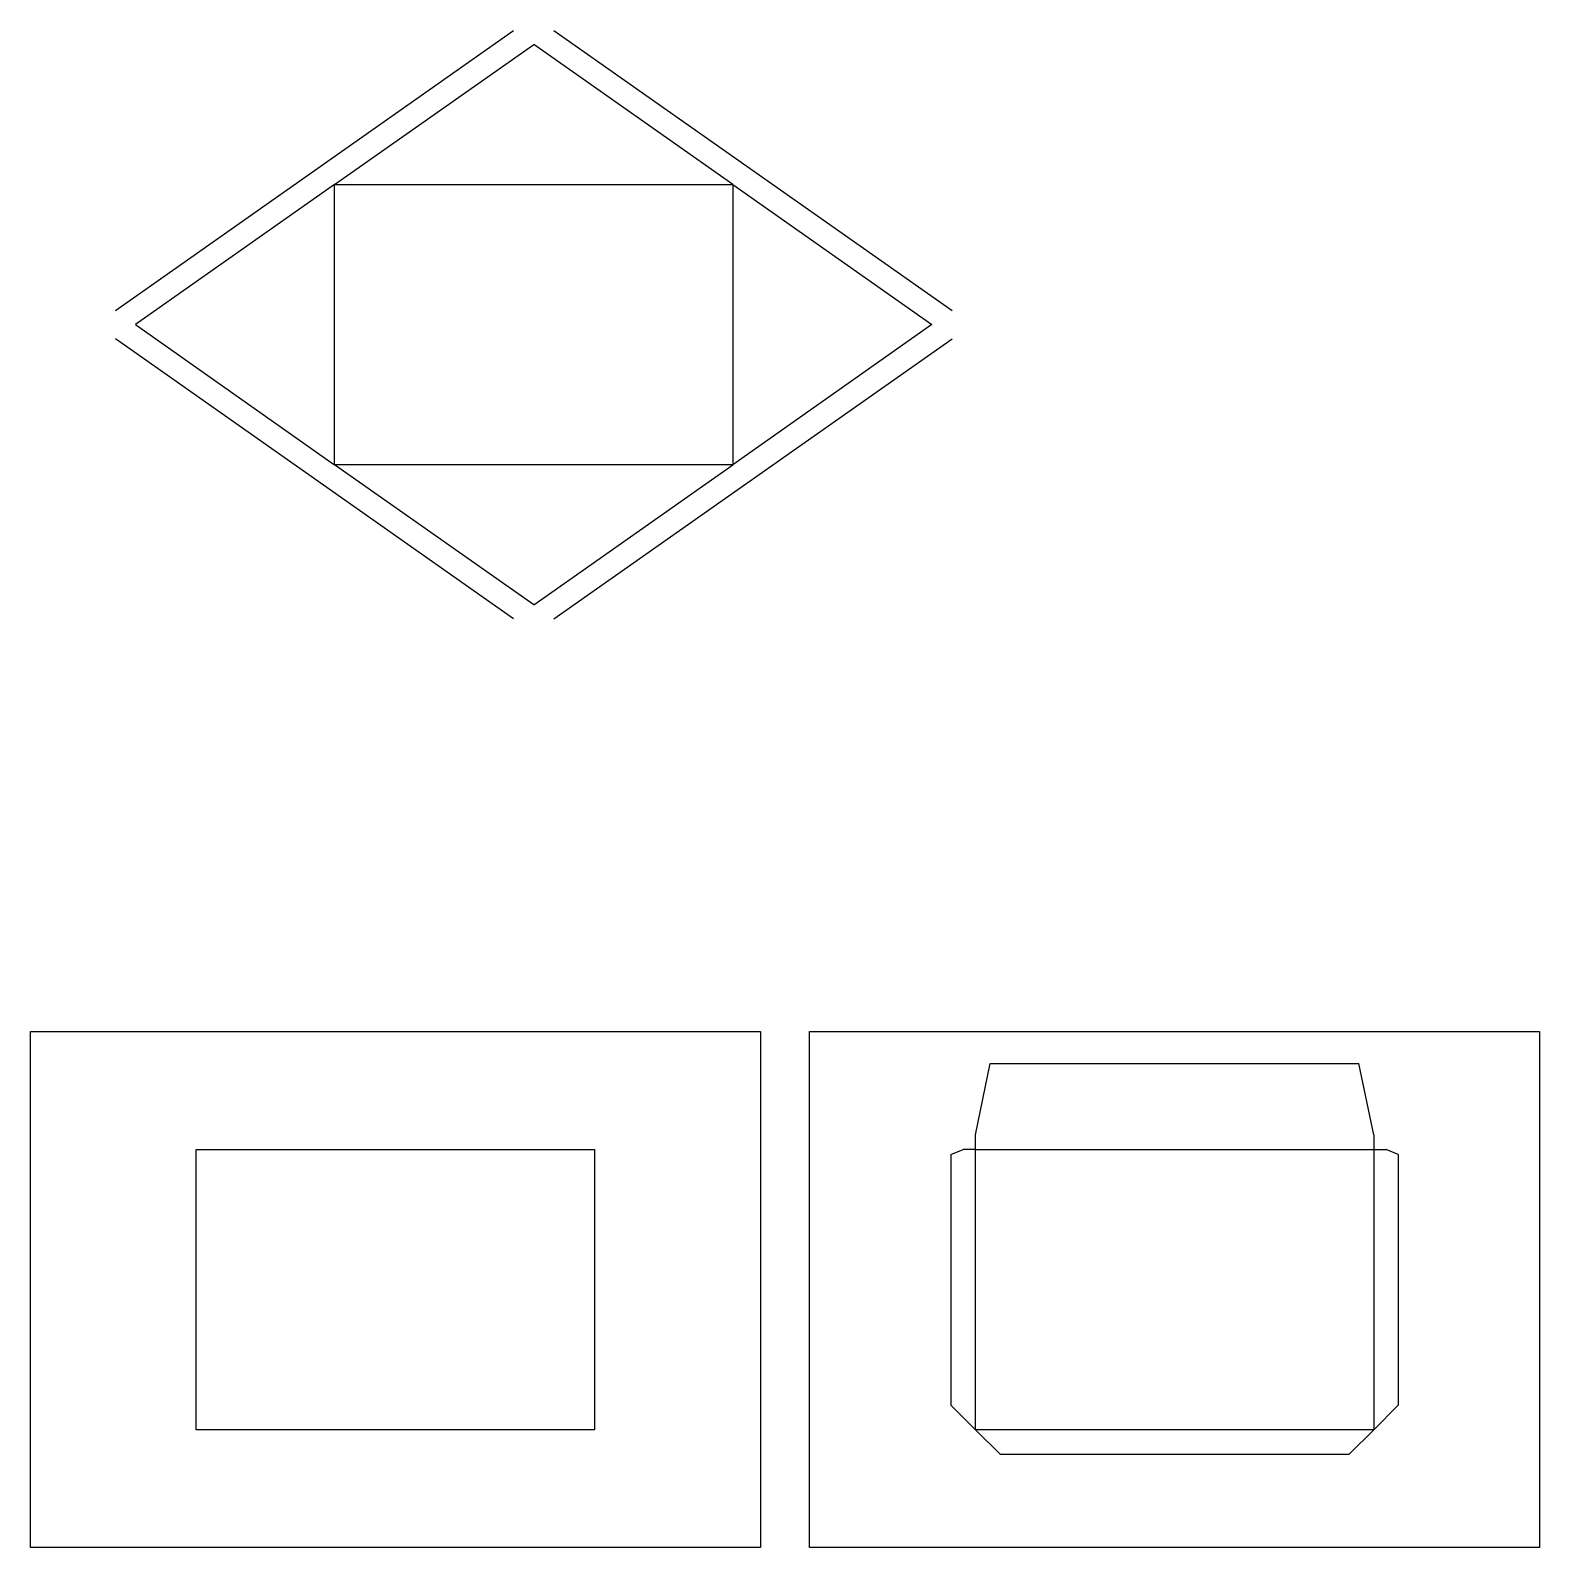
# Model space of a CAD drawing. Header units: inches. Extents: x -205 to 409, y -498 to 120.
import ezdxf

# ---------------------------------------------------------------- set-up
doc = ezdxf.new("R2010")
doc.units = ezdxf.units.IN
doc.header["$MEASUREMENT"] = 0

msp = doc.modelspace()

# ---------------------------------------------------------------- linework, layer by layer
for p, q in [((-170.18, 5.75), (-8.18, 119.75)), ((8.18, 119.75), (170.18, 5.75)), ((-81, 57), (0, 114)), ((81, 57), (0, 114)), ((-81, 57), (-162, 0)), ((81, 57), (162, 0)), ((162, 0), (81, -57)), ((-8.18, -119.75), (-170.18, -5.75)), ((-162, 0), (-81, -57)), ((8.18, -119.75), (170.18, -5.75)), ((0, -114), (-81, -57)), ((0, -114), (81, -57)), ((179.74, -329.74), (185.74, -300.74)), ((185.74, -300.74), (335.74, -300.74)), ((341.74, -329.74), (335.74, -300.74)), ((179.74, -335.74), (179.74, -329.74)), ((341.74, -329.74), (341.74, -335.74)), ((169.74, -337.74), (174.74, -335.74)), ((169.74, -337.74), (169.74, -439.74)), ((179.74, -335.74), (174.74, -335.74)), ((341.74, -335.74), (346.74, -335.74)), ((351.74, -337.74), (346.74, -335.74)), ((351.74, -337.74), (351.74, -439.74)), ((169.74, -439.74), (179.74, -449.74)), ((351.74, -439.74), (341.74, -449.74)), ((189.74, -459.74), (179.74, -449.74)), ((331.74, -459.74), (341.74, -449.74)), ((189.74, -459.74), (331.74, -459.74))]:
    msp.add_line(p, q)
for points in [[(-81, 57), (81, 57), (81, -57), (-81, -57)], [(-204.76, -287.74), (92.24, -287.74), (92.24, -497.74), (-204.76, -497.74)], [(112.24, -287.74), (409.24, -287.74), (409.24, -497.74), (112.24, -497.74)], [(-137.26, -335.74), (24.74, -335.74), (24.74, -449.74), (-137.26, -449.74)], [(179.74, -335.74), (341.74, -335.74), (341.74, -449.74), (179.74, -449.74)]]:
    msp.add_lwpolyline(points, close=True)

doc.saveas('drawing.dxf')
